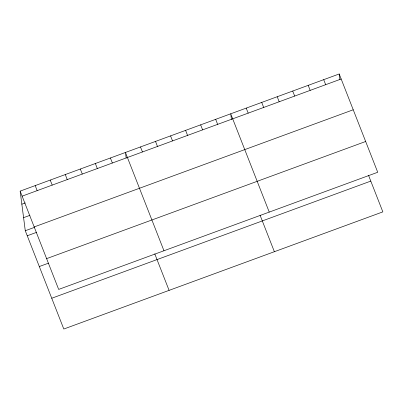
<?xml version="1.0" encoding="UTF-8"?>
<svg xmlns="http://www.w3.org/2000/svg" width="403" height="403" viewBox="0 0 403 403"><rect width="100%" height="100%" fill="white"/><g stroke="black" fill="none" stroke-linecap="round" stroke-linejoin="round"><path stroke-width="0.6" d="M20.15 191.123L339.2 73.971L377.722 172.267L58.672 289.419L20.15 191.123L25.278 230.733L63.8 329.029L382.85 211.877L368.528 175.33M22.12 196.155L341.17 78.998M21.843 204.195L25.313 202.921M23.586 217.66L29.948 215.328M34.184 226.934L353.235 109.777M25.278 230.733L34.532 227.337M27.248 235.765L36.507 232.365M46.612 258.64L365.662 141.488M39.313 266.539L48.567 263.144M51.74 298.25L370.79 181.098M323.705 79.663L325.674 84.69M308.204 85.35L310.179 90.383M292.709 91.043L294.679 96.07M277.214 96.73L279.183 101.763M261.718 102.422L263.688 107.45M246.218 108.115L248.193 113.142M269.244 212.099L230.723 113.802L231.448 119.404M260.051 215.167L274.372 251.709M215.681 119.328L217.655 124.356M200.644 124.849L202.613 129.877M185.602 130.371L187.571 135.403M170.56 135.897L172.529 140.924M155.518 141.418L157.487 146.445M140.476 146.939L142.45 151.971M163.961 250.762L125.439 152.465L126.164 158.067M154.767 253.825L169.089 290.367M110.397 157.986L112.366 163.019M95.355 163.512L97.325 168.54M80.313 169.033L82.283 174.061M65.271 174.554L67.246 179.587M50.234 180.081L52.204 185.108M35.192 185.602L37.162 190.629M339.2 73.971L339.925 79.572"/></g></svg>
